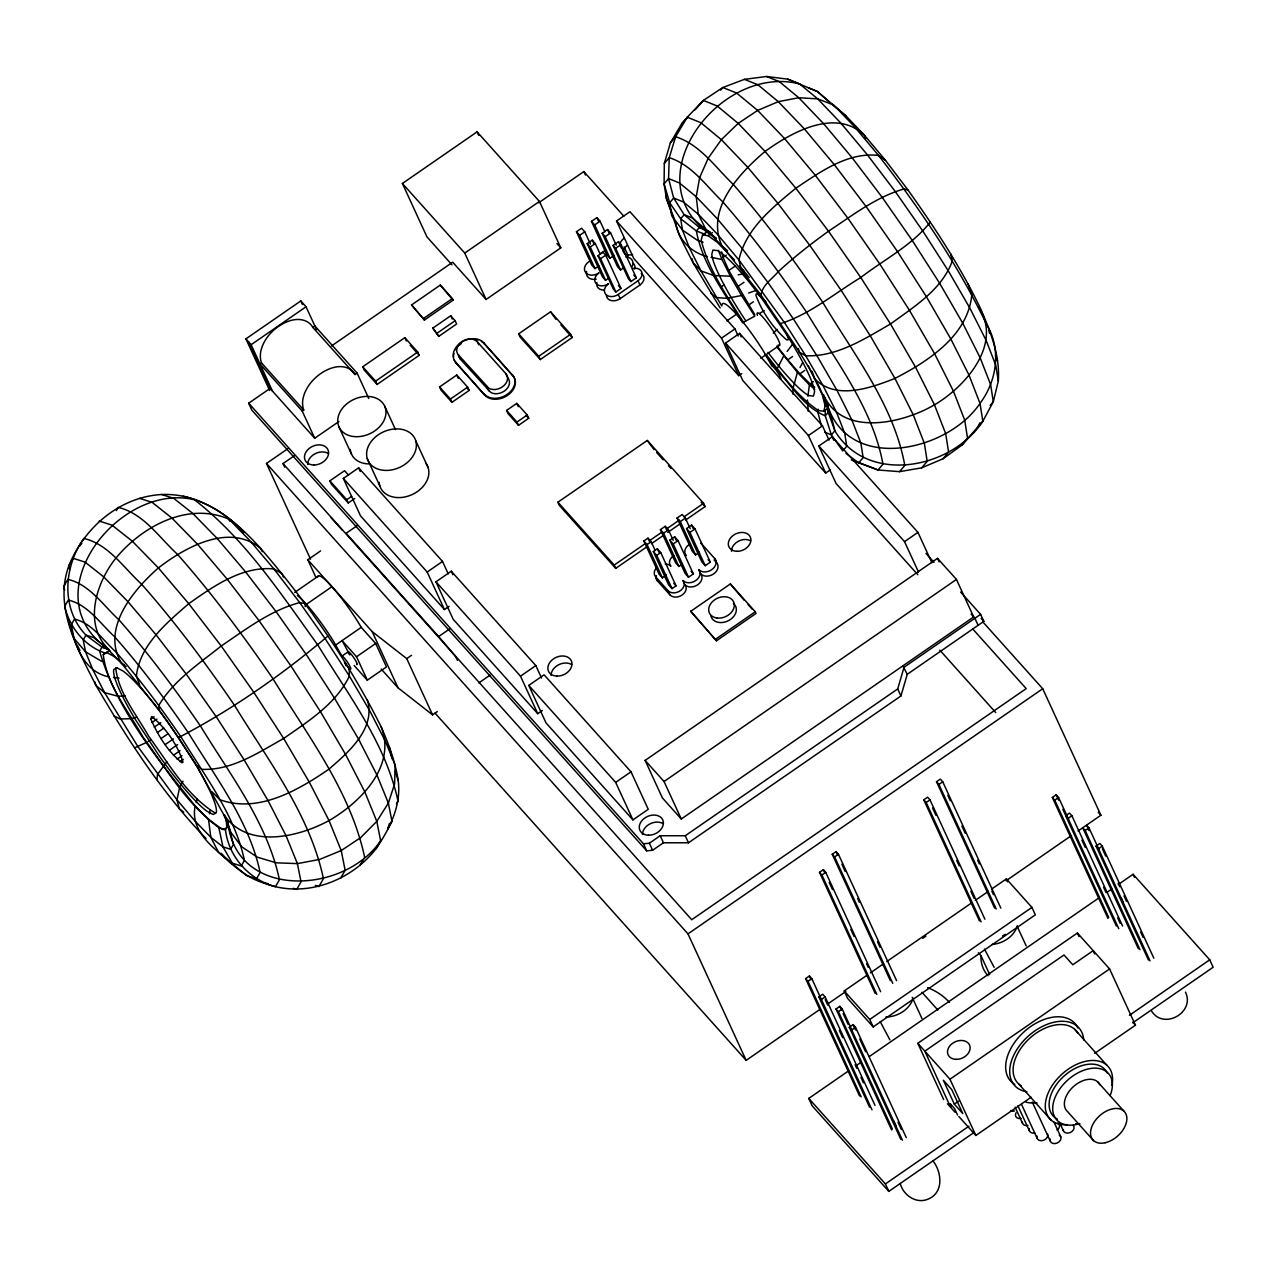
<?xml version="1.0" encoding="UTF-8"?>
<svg xmlns="http://www.w3.org/2000/svg" width="1277" height="1277" viewBox="0 0 1277 1277"><rect width="100%" height="100%" fill="white"/><g stroke="black" fill="none" stroke-linecap="round" stroke-linejoin="round"><path stroke-width="1.5" d="M396.413 803.967L398.025 801.142C385.782 743.453 348.27 694.911 318.085 645.428C280.972 593.885 245.104 539.133 194.455 499.738C117.835 481.525 30.488 596.423 108.561 649.195L102 647.104L99.638 651.238C116.734 709.82 157.406 759.017 195.173 805.915C191.007 825.421 204.687 840.458 218.415 852.126C232.286 864.545 246.046 877.89 264.403 883.205C304.181 898.785 350.6 881.593 376.108 848.646C389.708 828.645 401.313 805.835 398.248 780.885C395.439 762.13 388.767 744.315 381.248 726.996C349.036 662.555 307.645 602.792 260.572 548.328C234.856 519.803 202.341 492.826 161.668 494.502C119.463 496.913 84.282 527.561 68.846 565.791C53.602 607.517 77.753 649.131 95.983 685.446C127.716 739.638 162.291 793.304 206.06 838.526M227.849 822.053C235.974 900.077 344.519 894.586 380.642 840.713L376.795 821.382L364.855 791.979L345.604 754.499L320.367 711.497L290.885 665.892L259.135 620.814L227.29 579.327L197.536 544.257L171.868 517.999L152.075 502.324L139.48 498.317M851.36 459.975L878.033 469.984L899.519 471.66L921.659 467.845L942.953 458.794L961.948 445.114L982.827 421.282L993.314 401.712L998.311 381.121L995.821 365.318L986.163 340.496L970.009 308.364L948.428 271.075L922.904 231.201L895.193 191.438L867.147 154.517L840.729 122.943L817.695 98.872L799.625 83.931L787.765 79.158L766.551 76.492L744.411 79.35L722.862 87.506L703.372 100.42L687.249 117.213L681.71 123.709L670.329 142.96L664.311 163.456L664.088 183.856L666.386 198.446L679.667 236.117L692.948 262.535L720.132 307.933M666.482 194.663L666.386 198.446L673.937 217.856M818.142 409.215L818.014 412.902L821.414 425.895M156.927 779.656L157.502 774.437L166.824 761.794M807.431 399.972L808.277 411.322M807.926 396.189L809.379 384.84L797.423 372.357L777.007 347.136M209.492 813.816L210.13 809.953M744.411 79.35L757.852 84.745L778.3 101.665L804.382 128.929L834.312 164.685L866.061 206.491L897.444 251.505L926.352 296.663L950.774 338.884L969.083 375.278L980.018 403.388L982.827 421.282C951.413 469.202 867.674 485.324 834.839 430.796C823.777 379.971 788.883 337.862 761.044 295.067C762.305 284.979 772.25 278.961 778.284 271.65C794.071 257.028 811.071 243.827 828.486 231.201C852.477 215.43 876.038 196.993 903.988 188.948L908.059 190.097C935.211 228.2 960.99 267.5 981.135 309.816C990.713 332.563 1000.194 355.884 998.311 381.121M706.995 231.871L702.526 234.952L701.169 240.284C708.799 270.277 727.076 296.248 743.406 322.123M766.088 354.527C782.035 374.353 796.992 396.062 818.318 410.524L823.809 411.226L825.165 405.91L822.308 394.944L808.437 365.972M797.423 372.357L792.857 389.022L793.081 394.465M248.728 342.013L270.07 388.416L248.68 403.197L643.464 843.794L649.355 843.235L660.209 835.733L685.254 835.749L897.699 688.942L904.036 667.248L980.592 614.349L960.623 592.065M248.68 403.197L251.904 410.22L646.689 850.817L652.595 850.274L663.449 842.772L688.479 842.788L900.923 695.981L907.261 674.288L983.817 621.372L980.592 614.349M389.421 823.426L387.697 829.124L392.023 821.558L388.352 803.089L376.938 774.995L358.566 739.191L334.462 698.12L306.288 654.574L275.96 611.507L245.551 571.873L217.122 538.383L192.619 513.29L173.704 498.317L161.668 494.502M196.211 802.467L197.249 799.019M930.326 222.022C912.273 245.296 883.987 259.582 860.778 277.508C834.679 293.295 810.097 314.19 780.87 323.512M842.756 450.941L831.359 434.882L825.277 415.823C804.175 407.203 791.66 385.798 776.671 369.691L783.711 355.98M183.01 781.205L179.642 787.622L176.96 799.801L179.355 808.9L183.744 812.14M800.009 367.537L802.579 362.732M977.336 427.747L980.018 422.767M116.319 510.624L118.17 507.384C143.694 513.37 159.13 537.601 177.487 554.33C212.142 593.518 243.348 635.547 272.911 678.662C307.534 735.44 350.6 791.133 364.647 857.33L360.018 865.439M64.6 590.054L63.85 586.287L67.825 579.327C89.741 584.467 102.99 605.266 118.761 619.632C148.499 653.265 175.3 689.357 200.665 726.358C230.403 775.107 267.372 822.931 279.44 879.757L275.465 886.717C249.191 879.63 228.759 857.043 225.454 829.874L227.817 825.74L226.141 817.344M340.512 878.353L345.141 870.276L341.214 850.562L329.035 820.568L309.401 782.338L283.67 738.473L253.58 691.974L221.208 646.002L188.741 603.686L158.38 567.914L132.217 541.129L112.025 525.15L99.175 521.064M376.108 848.646L380.642 840.713M297.413 595.593A47.089 7.024 55.4 0 1 333.776 641.74L341.917 656.059A7.854 1.165 55.4 0 1 347.615 662.412A7.854 1.165 55.4 0 1 350.664 669.036A7.854 1.165 55.4 0 1 344.966 662.683L344.471 661.917L346.003 665.764M787.159 351.414L792.905 343.8M327.902 636.058C282.249 674.767 231.552 710.044 178.541 737.595L159.13 710.044L121.459 663.226L105.783 647.168L93.684 637.59L85.974 635.148C60.737 608.858 63.642 566.78 83.819 538.431C108.625 544.257 123.63 567.818 141.492 584.068C175.172 622.17 205.517 663.018 234.25 704.936C267.915 760.134 309.768 814.279 323.432 878.64L318.931 886.525L315.355 885.392M670.329 142.96L675.613 136.735L687.249 117.213L700.77 122.656L721.345 139.672L747.604 167.111L777.725 203.107L809.666 245.184L841.256 290.486L870.339 335.931L894.938 378.423L913.358 415.057L924.356 443.342L927.198 461.348L921.659 467.845M720.611 90.156L722.862 87.506L736.653 93.061L757.644 110.413L784.413 138.395L815.141 175.093L847.72 218.016L879.949 264.227L909.607 310.566L934.684 353.905L953.472 391.257L964.694 420.117L967.583 438.474L961.948 445.114M664.311 163.456L669.244 157.678L675.613 136.735C700.115 144.524 715.423 167.351 733.253 184.415C765.689 221.639 795.028 261.402 822.723 302.25C853.483 353.984 893.916 405.017 904.802 465.451L899.519 471.66M843.746 449.759L846.747 446.248L844.704 433.254L836.77 412.854L823.473 386.436L805.739 355.788L784.764 323.017L738.936 259.981L717.211 234.026L698.28 214.233L683.418 201.958L673.665 198.031L668.573 178.572L669.244 157.678C692.102 164.925 706.373 186.203 723.005 202.117C753.238 236.836 780.598 273.916 806.425 312.003C835.222 360.401 872.686 407.666 882.966 464.19L878.033 469.984L853.196 460.486M942.953 458.794L948.603 452.138L945.714 433.733L934.461 404.825L915.641 367.393L890.5 323.959L860.778 277.508L828.486 231.201L795.842 188.198L765.051 151.42L738.218 123.374L717.179 105.991L703.372 100.42L695.039 109.838M990.17 405.4L993.314 401.712L990.633 384.696L980.241 357.959L962.826 323.352L939.585 283.191L912.097 240.252L882.247 197.424L852.062 157.662L823.585 123.661L798.779 97.722L779.321 81.648L766.551 76.492M79.318 546.317L81.856 543.443M681.71 123.709L687.042 118.17M773.271 333.105L777.358 329.402M451.978 264.834L426.965 236.915L402.399 183.473L477.087 131.85L539.453 201.447L560.795 247.85L486.09 299.472L452.697 262.2L331.525 345.939M269.655 390.523L245.902 338.868L300.813 300.925L306.033 306.767L316.552 329.61M272.48 391.113L251.138 344.71L306.033 306.767M312.817 327.407L314.876 325.986L357.113 373.123L355.054 374.544L312.817 327.407C308.938 320.128 299.935 318.34 292.449 320.08A31.398 20.097 -41.9 0 0 266.909 337.735C261.913 344.934 258.401 354.192 261.482 362.876L259.981 363.929L302.218 411.066L314.717 438.25L338.948 421.506M486.09 299.472L464.748 253.069L539.453 201.447M538.686 202.788L583.844 171.581L623.799 216.148M411.561 304.932L440.294 285.09L452.361 298.563L453.112 300.191L424.395 320.048L411.561 304.932L424.395 320.048M423.629 318.404L452.361 298.563M362.716 366.786L404.841 337.671L417.723 352.037L419.223 355.309L377.098 384.441L364.216 370.075L362.716 366.786L375.582 381.153L377.098 384.441M302.218 411.066L303.718 410.029C300.638 401.345 304.149 392.087 309.162 384.872A31.398 20.097 -41.9 0 1 334.686 367.233C342.172 365.477 351.175 367.281 355.054 374.544M432.839 328.109L450.717 315.754L455.139 320.703L456.655 323.975L438.777 336.33L432.839 328.109L438.777 336.33M598.801 265.967L594.97 268.617L591.762 265.025L576.454 231.744L581.562 228.216L584.77 231.807L590.405 244.067M614.045 255.432L610.007 258.225L606.783 254.634L591.474 221.352L596.886 217.633L600.094 221.224L604.931 231.728M437.261 333.058L455.139 320.703M594.97 268.617L579.662 235.335L584.77 231.807M610.007 258.225L594.699 224.944L600.094 221.224M375.582 381.153L417.723 352.037M741.761 373.602L738.776 375.661L633.775 258.481L616.536 220.985L629.944 211.727L734.945 328.907L738.218 336.043M310.534 559.214L266.478 463.455L287.724 448.77M609.337 277.7L605.553 280.301L602.521 276.917L587.212 243.636L592.257 240.156L595.29 243.556L600.126 254.059M623.224 268.106L620.526 269.974L617.477 266.574L602.169 233.292L607.565 229.573L610.614 232.957L616.248 245.216M605.553 280.301L590.245 247.036L595.29 243.556M620.526 269.974L605.218 236.692L610.614 232.957M284.659 467.174L282.999 463.567L294.476 455.65M599.504 254.299L605.601 250.1M615.897 291.97L600.589 258.688L605.697 255.161L603.095 252.271L598.003 255.751L613.311 289.033L615.897 291.97L621.005 288.442L605.697 255.161M630.918 281.579L615.626 248.297L621.021 244.561L618.483 241.736L613.072 245.439L628.364 278.721L630.918 281.579L636.329 277.843L621.021 244.561M439.559 386.931L456.799 375.023L467.653 387.139L469.17 390.427L451.93 402.335L441.076 390.203L439.559 386.931L450.43 399.047L451.93 402.335M518.654 333.84L550.579 311.78L570.691 334.239L572.208 337.511L540.283 359.571L520.17 337.128L518.654 333.84L538.766 356.299L540.283 359.571M354.783 498.477L348.254 502.994L331.366 484.143L329.849 480.854L344.535 470.702L348.445 475.06M450.43 399.047L467.653 387.139M449.025 606.352L444.428 609.528L360.561 515.924L343.321 478.428L358.645 467.829L442.512 561.433L448.259 573.932M588.857 261.673A9.849 7.423 -24.7 0 0 585.888 272.831A9.849 7.423 -24.7 0 0 598.945 272.927A9.418 7.103 -24.7 0 0 596.104 283.606A9.418 7.103 -24.7 0 0 608.602 283.702A9.386 7.071 -24.7 0 0 605.777 294.349A9.386 7.071 -24.7 0 0 618.228 294.444L638.005 280.764A9.131 6.88 -24.7 0 0 641.724 271.937A9.131 6.88 -24.7 0 0 632.993 268.457M702.526 234.952L708.017 235.654L712.486 232.558M224.529 814.87L226.284 819.818L226.779 827.672L223.06 829.635C188.166 807.734 167.048 769.536 143.024 737.068C128.227 710.826 106.869 685.334 103.261 654.622L109.215 650.504M103.261 654.622L109.95 650.6M606.336 295.179A9.386 7.071 -24.7 0 0 620.159 298.658L639.953 284.979A9.131 6.88 -24.7 0 0 641.23 273.454M538.766 356.299L570.691 334.239M348.254 502.994L346.753 499.706L351.654 496.338M754.819 314.749L728.8 270.501L723.085 257.363L726.342 255.113M506.586 410.428L516.802 403.372L527.209 414.993L528.726 418.265L518.51 425.337L508.086 413.7L506.586 410.428L516.993 422.048L518.51 425.337M315.882 577.332L307.805 559.757L320.575 550.93M357.289 525.565L346.115 533.291L438.634 636.553L455.809 656.857L457.421 660.353M728.8 270.501L735.313 265.999M516.993 422.048L527.209 414.993M721.393 286.766L724.362 284.707M294.716 592.432L318.659 575.879M737.467 286.798L743.98 282.313M306.4 604.34L331.94 586.702M748.498 305.171L753.382 301.787M150.846 719.015L151.676 716.461C165.818 728.018 177.631 744.762 183.01 762.225L182.036 762.736C167.894 751.77 157.917 735.329 150.846 719.015L154.086 716.78M726.821 320.91L736.398 314.286M152.059 722.479L156.943 719.111M154.294 727.108L160.79 722.606M738.776 375.661L721.537 338.166L734.945 328.907M157.374 732.567L163.887 728.082M830.369 469.824L825.676 473.049L742.815 380.562L725.559 343.066L739.606 333.361L822.484 425.848L829.06 440.134M161.11 738.521L167.606 734.036M165.244 744.555L173.369 738.936M169.474 750.237L177.599 744.619M444.428 609.528L427.188 572.032L442.512 561.433M173.528 755.202L180.025 750.716M335.691 645.013L361.231 627.358L375.693 643.512L386.468 666.945L367.313 680.178L354.16 665.493M177.136 759.097L182.004 755.729M542.358 710.507L537.761 713.683L453.191 619.297L435.952 581.801L451.276 571.218L535.829 665.588L541.576 678.087M760.9 358.262L779.417 345.397M180.041 761.667L183.281 759.416M646.609 547.019L615.722 568.361L559.406 505.5L557.905 502.212L647.279 440.453L703.595 503.314L705.112 506.586L685.605 520.058M341.837 656.17L348.222 651.765M367.313 680.178L356.538 656.745L375.693 643.512M776.927 346.051L787.733 359.859L792.618 356.491M787.733 359.859L799.897 373.81L804.765 370.442M307.805 559.757L372.166 631.588L406.724 658.613L411.497 655.309M438.634 636.553L449.807 628.827M799.897 373.81L810.145 383.882L813.401 381.631M825.165 405.91L828.15 403.851M823.809 411.226L826.794 409.167M682.094 564.226L678.869 566.461L675.709 562.918L660.401 529.636L665.221 526.3L668.398 529.843L673.234 540.347M699.397 552.271L695.566 554.92L692.342 551.329L677.049 518.047L682.157 514.519L685.366 518.111L690.203 528.63M615.722 568.361L614.221 565.072L645.093 543.731M649.977 540.363L661.342 532.509M666.227 529.141L679.22 520.154M684.105 516.786L703.595 503.314M662.364 577.858L647.056 544.577L651.174 541.735L647.998 538.144L643.847 540.985L659.155 574.267L662.364 577.858L666.482 575.017M678.869 566.461L663.577 533.179L668.398 529.843M695.566 554.92L680.258 521.639L685.366 518.111M651.478 543.651L662.859 535.781M667.727 532.413L680.737 523.426M825.676 473.049L808.437 435.553L822.484 425.848M653.313 551.568L657.368 548.759L660.736 552.574L676.044 585.856L672.021 588.633L668.621 584.85L653.313 551.568L656.713 555.367L672.021 588.633M669.818 540.155L674.655 536.819L678.055 540.618L693.363 573.9L688.526 577.236L685.126 573.437L669.818 540.155L673.218 543.954L688.526 577.236M686.515 528.63L691.623 525.086L695.023 528.886L710.331 562.167L705.223 565.695L701.823 561.896L686.515 528.63L689.915 532.413L705.223 565.695M656.713 555.367L660.736 552.574M673.218 543.954L678.055 540.618M689.915 532.413L695.023 528.886M917.812 574.73L836.084 483.504L818.844 446.008L832.237 436.75L917.94 532.381L931.891 562.742M381.169 669.004L398.041 687.84L432.584 714.849L437.373 711.544M478.875 682.876L490.049 675.15M537.761 713.683L520.505 676.172L535.829 665.588M528.774 685.414L544.098 674.815L630.998 771.803L648.253 809.299L632.929 819.882L546.029 722.91L528.774 685.414L615.674 782.386L632.929 819.882M690.745 611.316L730.332 583.956L755.266 611.795L756.032 613.439L716.445 640.783L690.745 611.316L716.445 640.783M715.695 639.154L755.266 611.795M918.482 572L904.531 541.64L917.94 532.381M645.124 760.406L937.526 558.336L956.441 579.439L973.681 616.935L681.279 819.004L662.38 797.902L645.124 760.406L664.04 781.508L681.279 819.004M615.674 782.386L630.998 771.803M664.04 781.508L956.441 579.439M819.722 1009.532L746.167 1060.357L687.984 933.87L1042.718 688.734L982.875 621.947M994.623 908.107L936.504 781.747L940.335 779.098L942.745 781.795L1000.865 908.155M890.356 980.64L832.237 854.265L836.068 851.631L838.478 854.313L896.598 980.672M996.204 909.001L938.914 784.445L942.745 781.795M892.767 983.322L834.647 856.963L838.478 854.313M979.475 920.94L923.766 799.817L927.597 797.167L930.007 799.865L984.902 919.185M875.224 993.458L819.515 872.335L823.346 869.685L825.756 872.383L880.635 991.702M981.071 921.818L926.176 802.499L930.007 799.865M876.804 994.352L821.925 875.032L825.756 872.383M1107.973 918.402L1052.344 797.471L1056.175 794.821L1058.585 797.502L1068.562 819.18M1108.723 917.493L1054.754 800.152L1058.585 797.502M859.549 1095.953L805.579 978.613L809.41 975.979L811.821 978.661L872.015 1109.841M861.129 1096.847L807.99 981.311L811.821 978.661M1116.353 926.001L1065.641 815.716L1069.472 813.066L1071.882 815.764L1122.611 926.048M1118.78 928.698L1068.051 818.413L1071.882 815.764M869.589 1107.159L818.876 996.874L822.707 994.224L825.118 996.922L875 1105.387M825.118 996.922L821.287 999.572L818.876 996.874M991.622 889.079L1006.372 878.895L1031.912 907.404L1035.344 914.843L873.181 1026.916L847.625 998.391L844.209 990.952L867.147 975.117M870.419 972.851L883.524 963.784M886.797 961.533L971.973 902.663M975.245 900.397L988.35 891.346M827.895 1003.882L845.885 991.447M922.712 938.356L925.985 936.105M1006.084 880.747L1071.467 835.557M1078.011 831.04L1100.902 815.221L1042.718 688.734M1139.978 949.673L1085.179 830.529L1089.01 827.879L1086.599 825.181L1089.089 830.609M891.633 1129.937L836.004 1008.99L839.835 1006.34L842.245 1009.038L851.376 1028.895M892.384 1129.012L838.414 1011.687L842.245 1009.038M1148.438 959.985L1096.049 846.092L1099.88 843.443L1102.306 846.14L1153.849 958.229M1150.018 960.863L1098.475 848.774L1102.306 846.14M900.844 1139.339L849.285 1027.251L853.116 1024.601L855.526 1027.299L906.255 1137.568M902.424 1140.217L851.695 1029.932L855.526 1027.299M873.181 1026.916L869.749 1019.461L1031.912 907.404M974 1132.523L888.824 1191.377L812.188 1105.85L808.772 1098.412L848.072 1071.243M856.26 1065.577L861.177 1062.193M869.366 1056.526L1098.699 898.05M1106.888 892.4L1111.804 889M1118.349 884.466L1133.098 874.282L1209.734 959.809L1213.15 967.248L1132.891 1022.717M943.671 1099.561L917.796 1043.309L1077.405 933.008L1109.585 968.94L1135.461 1025.176L1094.74 1053.317M1031.225 1097.214L975.851 1135.476L949.976 1079.225L1109.585 968.94M954.318 1104.126L943.336 1080.23L951.78 1089.648L962.778 1113.56L954.318 1104.126L958.628 1101.157M888.824 1191.377L885.408 1183.939L968.94 1126.202M1129.459 1015.279L1209.734 959.809M148.052 741.506L151.213 739.622M759.528 313.408L764.253 310.614M146.472 742.448L134.548 747.891M748.657 293.024L755.745 290.517M136.703 717.211L131.084 718.664L120.054 718.999L113.765 715.758M845.933 453.335L858.671 462.912L863.156 457.645L860.858 443.039L851.935 420.101L836.994 390.395L817.057 355.932L793.48 319.09L767.86 282.345L741.953 248.217L717.53 219.037L696.236 196.786L679.54 182.994L668.573 178.572L664.088 183.856L669.691 202.724L680.689 218.798L696.38 230.977C702.589 265.073 725.176 293.566 742.544 322.746L754.787 316.201L741.554 295.514L726.916 298.339L716.397 297.541L710.698 293.183M738.122 274.826L743.948 273.821M125.481 696.029L117.915 696.22L104.634 692.709L95.983 685.446L94.833 681.95M741.554 295.514L730.364 276.183L713.715 275.529L700.961 270.868L692.948 262.535L692.054 258.72M799.625 83.931C717.307 62.86 628.092 185.692 716.285 238.416L692.661 218.128L684.169 214.712L673.665 198.031L669.691 202.724L671.734 215.717L682.477 230.099L689.388 247.866L700.961 270.868L721.76 305.937M264.403 883.205L268.122 883.636M113.445 677.433L119 678.199M707.442 256.581C691.623 252.83 678.039 239.709 675.852 223.236M711.081 257.315L721.984 259.502L730.364 276.183M703.1 242.279L697.912 240.651L682.477 230.099L680.689 218.798L684.169 214.712L699.349 227.482L710.172 231.919M195.173 805.915L208.55 819.611L218.878 827.783L225.454 829.874M293.343 888.297L296.743 889.383L301.021 881.88L297.397 863.619L286.096 835.828L267.915 800.392L244.067 759.751L216.196 716.668L186.187 674.064L156.097 634.861L127.971 601.722L103.74 576.901L85.016 562.088L73.124 558.304L68.846 565.791L69.565 569.446M624.74 254.267L626.353 254.777A12.562 9.466 -24.7 0 0 632.53 254.474M105.033 652.994C84.458 646.082 69.517 627.246 64.68 606.367L68.288 600.062C88.161 604.723 100.165 623.575 114.467 636.6C141.428 667.105 165.723 699.812 188.725 733.365C215.685 777.565 249.191 820.903 260.125 872.43L256.533 878.752L246.509 875.559L218.415 852.126L210.833 837.297L195.158 821.239L176.96 799.801L138.092 746.869L104.634 692.709L92.87 669.787L85.559 651.813L83.213 640L85.974 635.148L102 647.104L109.072 649.674M183.234 496.162C206.762 501.989 227.976 514.551 243.955 532.541M927.597 987.712L929.544 988.43A82.542 62.206 -24.7 0 1 949.449 1002.397M705.159 234.361L696.38 230.977L699.349 227.482L706.612 230.403M234.377 864.513L230.754 863.092L221.24 853.339M808.389 87.874L817.36 91.481L845.821 115.744L864.321 135.091L885.552 160.439L908.059 190.097M824.575 432.137L831.359 434.882L834.839 430.796L828.246 412.327L824.75 397.594M787.765 79.158L817.36 91.481L828.518 101.298M107.875 676.666C80.914 670.345 74.609 640.495 67.633 618.036M106.965 652.659L114.643 656.729L124.348 665.333M214.967 812.938C186.043 794.789 168.548 763.119 148.643 736.206C136.368 714.466 118.665 693.331 115.68 667.871M101.633 661.326L85.559 651.813L74.002 638.308L71.289 624.692L74.481 619.106C92.072 623.24 102.719 639.937 115.393 651.478C139.273 678.486 160.79 707.474 181.174 737.196C205.054 776.352 234.745 814.758 244.434 860.395L241.241 865.998L232.366 863.172L222.948 846.874L218.878 827.783M698.95 570.037L700.243 570.851A9.849 7.423 -24.7 0 0 712.726 568.903A9.849 7.423 -24.7 0 0 714.689 558.512L702.206 544.593A9.849 7.423 -24.7 0 0 700.626 543.316M885.552 160.439L878.576 155.475L854.616 126.838L833.737 105.017L817.695 98.872L798.779 97.722L778.3 101.665L757.644 110.413L738.218 123.374L721.345 139.672L708.192 158.204L699.62 177.679L696.236 196.786L698.28 214.233L705.59 228.822L722.064 246.046L761.044 295.067M743.773 270.628L740.979 268.649L738.936 259.981C745.624 228.902 772.569 207.528 795.842 188.198C820.249 172.012 847.72 151.787 878.576 155.475C919.456 208.263 957.431 263.796 986.482 324.087C1001.583 349.116 997.066 380.562 980.018 403.388C947.135 452.297 846.811 473.847 826.714 402.654M178.541 737.595L196.562 765.466L201.958 769.329C231.903 770.622 258.513 752.456 283.67 738.473C308.204 721.266 336.011 704.01 349.371 676.092L349.18 668.94M708.017 235.654L717.275 242.295L734.53 260.061M810.145 383.882L814.758 387.186M126.104 666.594L121.459 663.226C100.739 628.635 133.159 590.134 158.38 567.914C185.532 547.035 229.253 522.596 260.572 548.328L262.312 551.68M108.689 649.434C82.957 624.341 96.094 582.663 115.999 557.985C142.258 526.22 188.086 501.51 228.95 519.18L249.749 540.474L273.885 568.919L299.712 602.568L325.443 639.123L349.371 676.092L369.835 710.97L385.431 741.362L395.12 765.21L394.609 783.934L388.352 803.089L376.795 821.382L360.721 837.584L341.214 850.562L319.617 859.437L297.397 863.619L276.071 862.805L257.076 857.059L241.736 846.779L231.057 832.652L223.762 814.678L196.562 765.466M477.454 341.965L475.363 340.289A11.589 8.731 -24.7 0 0 461.859 341.661A11.589 8.731 -24.7 0 0 457.15 352.867L460.454 359.268L490.815 392.486A11.589 8.731 -24.7 0 0 504.319 391.097A11.589 8.731 -24.7 0 0 509.028 379.892L505.708 373.507L477.454 341.965L478.747 344.774M458.523 355.038L488.868 388.272A11.589 8.731 -24.7 0 0 502.372 386.883A11.589 8.731 -24.7 0 0 507.081 375.677L505.708 373.507M831.311 103.756L845.821 115.744M809.379 384.84L814.726 389.277M727.619 250.755L722.064 246.046C705.159 209.636 739.112 173.449 765.051 151.42C791.676 132.217 835.429 107.763 864.321 135.091L865.71 138.523M211.998 791.756L219.74 799.641C257.858 813.72 298.052 790.367 328.843 769.217C348.286 752.361 376.029 728.784 367.377 699.972M978.485 307.039C1003.02 343.577 965.811 386.532 934.461 404.825C902.663 423.485 842.102 437.468 823.473 394.593M926.001 553.42L933.998 562.343M981.151 618.403L983.817 621.372M971.158 614.125L974.894 618.276L978.118 625.315M818.844 446.008L904.531 541.64M616.536 220.985L721.537 338.166M725.559 343.066L808.437 435.553M972.93 629.178L1026.197 688.606L691.735 919.727L282.999 463.567M591.474 221.352L594.699 224.944M602.169 233.292L605.218 236.692M613.072 245.439L615.626 248.297M633.791 275.018L636.329 277.843M1098.236 812.252L1100.902 815.221M587.212 243.636L590.245 247.036M576.454 231.744L579.662 235.335M618.403 285.537L621.005 288.442M939.824 650.153L995.741 712.566M1085.179 830.529L1082.768 827.831L1138.398 948.779M556.932 243.556L560.795 247.85M1052.344 797.471L1054.754 800.152M1096.049 846.092L1098.475 848.774M1065.641 815.716L1068.051 818.413M902.823 665.908L907.261 674.288M555.862 319.282L550.579 311.78M560.89 324.885L572.208 337.511M654.032 449.584L647.279 440.453M656.649 452.505L663.194 459.816M668.43 465.658L671.048 468.579M701.185 502.196L705.112 506.586M402.399 183.473L464.748 253.069M936.504 781.747L938.914 784.445M1132.811 1022.223L1135.461 1025.176M677.049 518.047L680.258 521.639M714.13 559.949L716.62 562.726A9.849 7.423 -24.7 0 1 713.667 573.9A9.849 7.423 -24.7 0 1 700.61 573.788L698.663 569.574L699.684 571.202A9.673 7.295 -24.7 0 1 695.757 580.556A9.673 7.295 -24.7 0 1 684.488 581.705L682.924 580.46L684.871 584.674A9.131 6.88 -24.7 0 1 682.126 595.018A9.131 6.88 -24.7 0 1 670.01 594.938L657.543 581.019L655.612 576.805A9.386 7.071 -24.7 0 1 656.617 567.706M923.766 799.817L926.176 802.499M708.065 559.629L710.331 562.167M744.22 600.254L730.332 583.956M748.146 604.644L752.089 609.033M660.401 529.636L663.577 533.179M453.112 300.191L440.294 285.09M691.096 571.362L693.363 573.9M456.128 363.147L455.697 362.221A17.271 13.009 -24.7 0 1 460.885 342.635A17.271 13.009 -24.7 0 1 483.775 342.811L512.859 375.709A17.271 13.009 -24.7 0 1 507.655 395.295A17.271 13.009 -24.7 0 1 484.765 395.12L456.128 363.147A17.271 13.009 -24.7 0 1 454.309 360.274M481.445 341.518A17.271 13.009 -24.7 0 1 484.206 343.736L512.859 375.709M643.847 540.985L647.056 544.577M526.124 415.36L528.726 418.265M1074.739 1029.358L1106.92 1065.289M655.612 576.805L668.079 590.724L670.01 594.938M455.697 362.221L484.765 395.12M1097.693 1081.874L1123.84 1111.054M978.358 952.786L981.007 955.739L989.691 974.622M466.759 387.729L469.17 390.427M557.905 502.212L614.221 565.072M410.22 345.253L419.223 355.309M1093.559 1140.616L1067.396 1111.437A21.182 13.568 -41.9 0 1 1074.532 1085.658A21.182 13.568 -41.9 0 1 1099.784 1084.748M832.237 854.265L834.647 856.963M1018.743 1084.029L1050.923 1119.945M819.515 872.335L821.925 875.032M921.978 992.309L937.861 1010.043M917.796 1043.309L949.976 1079.225M947.454 1103.775L955.02 1112.219M958.851 1116.497L975.851 1135.476M844.209 990.952L869.749 1019.461M245.902 338.868L251.138 344.71M261.482 362.876L303.718 410.029M836.004 1008.99L838.414 1011.687M849.285 1027.251L851.695 1029.932M805.579 978.613L807.99 981.311M270.07 388.416L314.717 438.25M343.321 478.428L427.188 572.032M435.952 581.801L520.505 676.172M329.849 480.854L346.753 499.706M331.094 517.664L342.236 530.099M266.478 463.455L687.984 933.87M808.772 1098.412L885.408 1183.939M435.026 713.109L746.167 1060.357M356.538 656.745L342.076 640.591L349.866 654.989M598.003 255.751L600.589 258.688M673.809 583.318L676.044 585.856M739.415 265.68L749.216 277.556M765.897 301.899L757.692 294.045L756.255 293.87L755.888 295.258C762.13 312.115 773.016 327.918 786.52 339.778L787.957 339.953L788.324 338.565L786.361 332.946M223.762 814.678C247.626 849.109 297.733 837.52 329.035 820.568C360.322 802.499 396.556 766.184 381.248 726.996M765.226 354.623L776.671 369.691M387.506 745.066L389.868 748.21L391.943 758.666M1151.487 1010.889C1163.299 1030.395 1195.384 1012.645 1185.471 992.117M994.144 967.359L984.487 949.13M889.893 1039.893L880.236 1021.648M739.559 311.333L745.88 320.926M227.785 518.079L229.844 521.208M460.454 359.268L459.097 357.081A11.589 8.731 -24.7 0 1 458.603 354.83M361.231 627.358L359.316 624.086A47.089 7.024 55.4 0 0 317.51 577.427M77.243 645.14L79.956 650.408M1133.098 874.282L1134.455 877.267M1102.386 848.87L1105.706 856.101M1118.173 883.221L1119.849 886.829M1123.999 895.863L1126.49 901.291M1140.632 932.034L1143.123 937.446M1089.01 827.879L1098.97 849.54M1121.398 898.274L1123.058 901.897M1081.938 840.186L1085.274 847.417M1103.567 887.196L1106.058 892.623M1117.694 917.924L1120.184 923.351M1056.175 794.821L1058.665 800.232M1062.815 809.251L1065.305 814.678M937.526 558.336L939.17 561.912M1094.724 953.935L1093.208 950.647L1072.776 964.773L1064.012 954.973L924.819 1051.163L949.034 1103.775L951.445 1106.473L950.152 1103.663L954.573 1108.596L957.542 1115.029M1077.405 933.008L1079.017 936.536M832.237 436.75L833.881 440.326M1006.372 878.895L1007.745 881.864M1017.29 926.591L1026.197 945.938M739.606 333.361L741.251 336.936M947.805 795.348L950.296 800.759M961.916 826.043L965.236 833.258M977.687 860.331L979.347 863.938M991.798 891.027L993.458 894.634M897.699 688.942L900.923 695.981M932.593 808.006L935.913 815.237M956.696 860.443L959.203 865.87M970.839 891.17L974.159 898.401M1060.118 1123.664L1063.406 1130.815M1054.211 1122.531L1060.788 1136.817M1032.279 1102.019L1050.348 1141.303M1021.568 1104.477L1037.163 1138.398M624.102 246.876L628.252 255.895M1017.897 1105.818L1029.39 1130.815M638.005 280.764L639.953 284.979M618.483 241.736L621.707 248.744M1015.135 1107.223L1022.526 1123.297M583.844 171.581L585.473 175.093M607.565 229.573L609.177 233.068M596.886 217.633L598.482 221.129M618.228 294.444L620.159 298.658M592.257 240.156L593.853 243.652M714.689 558.512L716.62 562.726M912.225 997.353L921.93 1018.455M691.623 525.086L693.235 528.598M836.068 851.631L837.728 855.239M841.878 864.258L845.198 871.489M857.649 898.561L859.309 902.169M877.586 941.883L880.076 947.295M674.655 536.819L676.267 540.331M823.346 869.685L825.006 873.308M829.156 882.343L832.492 889.574M850.785 929.337L854.105 936.584M866.572 963.688L868.248 967.312M665.221 526.3L666.833 529.795M477.087 131.85L478.731 135.426M657.368 548.759L658.98 552.271M651.174 541.735L655.197 550.499M647.998 538.144L649.61 541.656M933.04 1160.969C941.883 1172.206 943.831 1192.526 928.443 1198.991C916.487 1204.355 903.334 1195.464 900.237 1183.492M853.116 1024.601L855.622 1030.028M859.772 1039.063L865.598 1051.721M898.018 1122.228L901.354 1129.459M893.724 1120.951L896.215 1126.378M839.835 1006.34L841.495 1009.947M843.155 1013.571L848.136 1024.393M825.197 999.652L827.688 1005.079M839.324 1030.379L842.66 1037.61M855.127 1064.731L856.787 1068.354M860.953 1077.389L863.444 1082.816M809.41 975.979L811.071 979.587M516.802 403.372L518.302 406.645M483.775 342.811L484.206 343.736M486.776 386.58L488.724 390.81M450.717 315.754L452.234 319.042M685.254 835.749L688.479 842.788M456.799 375.023L458.315 378.295M660.209 835.733L663.449 842.772M649.355 843.235L652.595 850.274M643.464 843.794L646.689 850.817M404.841 337.671L406.357 340.943M415.727 440.709A25.891 19.522 -24.7 0 1 384.313 470.367A25.891 19.522 -24.7 0 1 374.432 437.899A25.891 19.522 -24.7 0 1 415.727 440.709L428.242 467.893M384.664 406.086A25.109 18.932 -24.7 0 1 357.257 436.702A25.109 18.932 -24.7 0 1 343.609 406.9A25.109 18.932 -24.7 0 1 384.664 406.086L395.503 429.647M451.276 571.218L452.92 574.778M357.113 373.123L368.798 398.504M300.813 300.925L302.441 304.485M367.249 458.603L379.764 485.787M358.645 467.829L360.29 471.405M339.012 427.029L351.526 454.213M406.724 658.613L432.584 714.849M372.166 631.588L398.041 687.84M683.371 580.796L683.881 581.977A9.131 6.88 -24.7 0 1 679.172 591.427A9.131 6.88 -24.7 0 1 668.079 590.724M718.392 250.308L721.984 259.502M283.35 577.012L282.041 573.612L273.885 568.919C241.944 565.966 213.594 586.223 188.741 603.686C166.553 623.064 139.768 644.981 136.368 676.187L139.656 684.68M995.501 355.373L997.481 360.912M968.158 284.005L971.813 294.939C967.79 335.691 928.267 361.247 894.938 378.423C870.515 387.985 835.972 400.563 814.582 378.726L812.14 371.431M227.561 821.319L233.42 844.48L230.642 849.317L222.948 846.874L210.833 837.297L208.55 819.611M395.439 771.516L398.248 780.885M721.665 251.904L723.085 257.363M950.822 254.059L952.259 261.131C941.899 289.687 913.949 306.863 890.5 323.959C864.593 338.916 836.802 356.985 805.739 355.788L799.131 352.053L798.412 348.509M988.893 329.753L989.467 333.377M305.219 606.623L304.995 603.542L299.712 602.568C270.516 610.374 245.886 629.338 221.208 646.002C198.925 663.832 173.656 680.418 158.795 705.431L159.13 710.044M827.943 404.985L828.246 412.327L825.277 415.823L825.165 410.156M981.007 955.739L981.039 959.65A47.712 35.964 -24.7 0 0 987.999 975.756M1005.143 934.333A23.545 17.734 -24.7 0 1 1002.541 935.945M1017.306 925.729A23.545 17.734 -24.7 0 1 992.165 944.389M913.055 998.247A23.545 17.734 -24.7 0 1 885.967 1016.955M1026.916 1091.771A43.163 27.631 -41.9 0 1 1027.841 1036.525A43.163 27.631 -41.9 0 1 1083.726 1039.925M1014.816 1084.492A43.163 27.631 -41.9 0 1 1024.234 1031.656A43.163 27.631 -41.9 0 1 1077.836 1027.937M1057.34 1119.099A34.766 22.268 -41.9 0 1 1063.486 1076.575A34.766 22.268 -41.9 0 1 1107.207 1073.063M1079.767 1123.568A34.766 22.268 -41.9 0 1 1053.254 1103.312A34.766 22.268 -41.9 0 1 1091.197 1068.402A34.766 22.268 -41.9 0 1 1110.112 1095.65M1021.424 1085.993A39.172 25.077 -41.9 0 1 1029.023 1038.903A39.172 25.077 -41.9 0 1 1077.852 1033.189M1067.237 1124.654A39.172 25.077 -41.9 0 1 1046.821 1096.672A39.172 25.077 -41.9 0 1 1087.254 1060.995A39.172 25.077 -41.9 0 1 1111.916 1085.242M1027.953 1125.468A5.683 4.278 -24.7 0 1 1022.286 1122.196M1021.089 1118.429A5.683 4.278 -24.7 0 1 1016.045 1112.794M1047.603 1133.912A5.683 4.278 -24.7 0 1 1042.591 1140.569A5.683 4.278 -24.7 0 1 1037.068 1136.115M1057.819 1122.946A5.683 4.278 -24.7 0 1 1057.021 1130.113M1059.272 1135.141A5.683 4.278 -24.7 0 1 1057.18 1143.027A5.683 4.278 -24.7 0 1 1050.237 1139.02M1073.239 1125.372A5.683 4.278 -24.7 0 1 1070.238 1132.539A5.683 4.278 -24.7 0 1 1063.166 1129.714M1079.64 1124.159A5.683 4.278 -24.7 0 1 1075.713 1123.664M1037.1 1102.881A31.143 23.465 -24.7 0 1 1025.894 1102.147M1014.513 1111.022A5.683 4.278 -24.7 0 1 1010.586 1110.527M1034.817 1132.986A5.683 4.278 -24.7 0 1 1029.278 1128.533M768.004 352.372A87.363 13.009 55.4 0 0 808.884 395.567L813.433 396.141L814.566 391.736A90.172 13.44 55.4 0 0 786.776 334.845L760.757 297.03A87.363 13.009 55.4 0 0 717.466 250.627L712.901 250.037L711.784 254.442A90.172 13.44 55.4 0 0 739.559 311.333M779.417 378.184A7.854 1.165 55.4 0 0 778.699 374.033A7.854 1.165 55.4 0 0 771.915 366.004L763.774 351.686A47.089 7.024 55.4 0 0 721.968 305.011M757.373 315.307A19.618 2.921 55.4 0 1 770.334 326.704A19.618 2.921 55.4 0 1 778.188 344.934M356.554 664.439A7.854 1.165 55.4 0 0 354.559 658.852A7.854 1.165 55.4 0 0 348.302 651.653L348.11 651.908A7.854 1.165 55.4 0 0 348.653 653.648M642.507 834.551A12.562 9.466 -24.7 0 1 649.658 824.032A12.562 9.466 -24.7 0 1 662.875 823.521M307.709 464.493A12.562 9.466 -24.7 0 1 314.717 453.926A12.562 9.466 -24.7 0 1 327.966 453.287M731.529 551.265A11.764 8.875 -24.7 0 1 738.106 541.368A11.764 8.875 -24.7 0 1 750.525 540.778M551.089 675.357A12.562 9.466 -24.7 0 1 558.384 664.886A12.562 9.466 -24.7 0 1 571.569 664.519M623.447 249.909A12.562 9.466 -24.7 0 1 627.374 245.248M700.61 573.788A9.673 7.295 -24.7 0 1 697.705 584.77A9.673 7.295 -24.7 0 1 684.871 584.674M665.237 564.003A9.386 7.071 -24.7 0 1 670.872 566.254A9.418 7.103 -24.7 0 1 673.713 555.559M689.165 544.497A9.849 7.423 -24.7 0 0 686.196 555.655A9.418 7.103 -24.7 0 0 684.68 554.441M657.543 581.019A9.386 7.071 -24.7 0 1 656.378 575.672M623.639 252.303A9.849 7.423 -24.7 0 1 624.676 253.947M622.729 249.733A9.849 7.423 -24.7 0 1 623.144 251.649M633.504 263.573A9.673 7.295 -24.7 0 1 634.701 269.064M625.746 257.028A9.673 7.295 -24.7 0 1 631.923 266.861M596.199 279.152A9.849 7.423 -24.7 0 1 586.606 271.442M603.702 290.087A9.418 7.103 -24.7 0 1 596.886 282.472M512.428 374.768A17.271 13.009 -24.7 0 1 507.224 394.354A17.271 13.009 -24.7 0 1 484.334 394.178M453.574 356.921A17.271 13.009 -24.7 0 1 453.973 353.33M455.474 349.754A17.271 13.009 -24.7 0 1 457.98 346.418M459.018 345.413A17.271 13.009 -24.7 0 1 461.316 343.577M475.236 339.666A17.271 13.009 -24.7 0 1 477.901 340.097M369.755 463.886A25.109 18.932 -24.7 0 1 350.265 449.408M425.927 463.343A25.891 19.522 -24.7 0 1 410.747 495.173A25.891 19.522 -24.7 0 1 379.141 482.403M733.381 603.43A13.345 10.056 -24.7 0 1 728.959 620.399A13.345 10.056 -24.7 0 1 710.922 615.929M620.207 242.885A12.562 9.466 -24.7 0 1 624.134 238.224M116.909 667.807L113.829 669.419A90.172 13.44 55.4 0 0 134.963 718.903L159.864 756.862A87.363 13.009 55.4 0 0 206.778 811.134L213.131 814.503L216.212 812.874A90.172 13.44 55.4 0 0 195.062 763.391L170.16 725.432A87.363 13.009 55.4 0 0 123.246 671.159L116.909 667.807M956.313 1059.351A11.764 8.875 -24.7 0 0 969.626 1045.256A11.764 8.875 -24.7 0 0 950.503 1045.113A11.764 8.875 -24.7 0 0 956.313 1059.351M1105.116 1142.755A21.182 13.568 -41.9 0 0 1125.931 1113.927A21.182 13.568 -41.9 0 0 1095.043 1120.839A21.182 13.568 -41.9 0 0 1105.116 1142.755M717.099 618.036A13.345 10.056 -24.7 0 0 734.147 603.382A13.345 10.056 -24.7 0 0 713.268 600.876A13.345 10.056 -24.7 0 0 717.099 618.036M313.855 465.004A12.562 9.466 -24.7 0 0 328.061 449.967A12.562 9.466 -24.7 0 0 307.677 449.823A12.562 9.466 -24.7 0 0 313.855 465.004M556.964 676.108A12.562 9.466 -24.7 0 0 571.537 661.31A12.562 9.466 -24.7 0 0 551.265 660.72A12.562 9.466 -24.7 0 0 556.964 676.108M737.1 551.313A11.764 8.875 -24.7 0 0 750.413 537.234A11.764 8.875 -24.7 0 0 731.29 537.09A11.764 8.875 -24.7 0 0 737.1 551.313M648.524 835.19A12.562 9.466 -24.7 0 0 662.907 820.265A12.562 9.466 -24.7 0 0 642.57 819.898A12.562 9.466 -24.7 0 0 648.524 835.19"/></g></svg>
